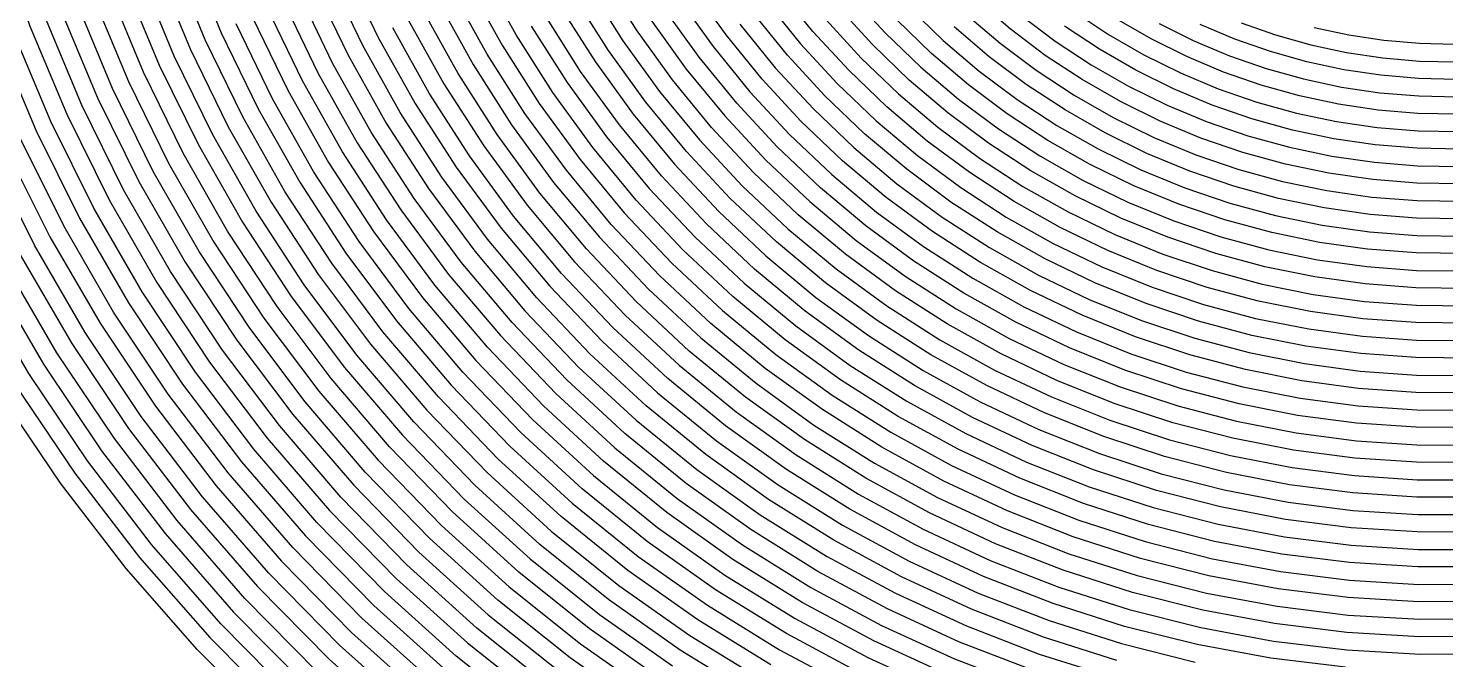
# Model space of a CAD drawing. Header units: metres. Extents: x -61 to 61, y -61 to 61.
# Drawn here: x -40.66 to 0, y -33.9 to -15.79 of the extents above; entities that cross this region are included whole.
import ezdxf

# ---------------------------------------------------------------- set-up
doc = ezdxf.new("R2010")
doc.units = ezdxf.units.M
doc.header["$MEASUREMENT"] = 0
doc.layers.add('2', color=7, linetype='Continuous')

msp = doc.modelspace()

# ---------------------------------------------------------------- linework, layer by layer
at = {"layer": '2', "color": 7}
for points in [[(-41.504, 22.936, 0), (-42.871, 20.289, 0), (-44.07, 17.56, 0), (-45.095, 14.76, 0), (-45.943, 11.902, 0), (-46.61, 8.995, 0), (-47.093, 6.051, 0), (-47.39, 3.082, 0), (-47.5, 0.1, 0), (-47.422, -2.884, 0), (-47.157, -5.858, 0), (-46.706, -8.81, 0), (-46.07, -11.729, 0), (-45.252, -14.602, 0), (-44.255, -17.419, 0), (-43.083, -20.168, 0), (-41.74, -22.839, 0), (-40.231, -25.421, 0), (-38.564, -27.903, 0), (-36.743, -30.276, 0), (-34.776, -32.531, 0), (-32.671, -34.658, 0)], [(-32.376, -34.249, 0), (-34.456, -32.141, 0), (-36.398, -29.907, 0), (-38.197, -27.556, 0), (-39.844, -25.098, 0), (-41.332, -22.541, 0), (-42.657, -19.897, 0), (-43.814, -17.175, 0), (-44.796, -14.386, 0), (-45.602, -11.542, 0), (-46.227, -8.653, 0), (-46.669, -5.731, 0), (-46.927, -2.789, 0), (-46.999, 0.164, 0), (-46.886, 3.115, 0), (-46.588, 6.052, 0), (-46.106, 8.964, 0), (-45.442, 11.84, 0), (-44.6, 14.667, 0), (-43.581, 17.435, 0), (-42.391, 20.134, 0), (-41.034, 22.752, 0)], [(-40.597, 22.509, 0), (-41.939, 19.919, 0), (-43.117, 17.25, 0), (-44.125, 14.511, 0), (-44.959, 11.714, 0), (-45.615, 8.869, 0), (-46.092, 5.988, 0), (-46.387, 3.082, 0), (-46.499, 0.162, 0), (-46.428, -2.759, 0), (-46.173, -5.671, 0), (-45.735, -8.561, 0), (-45.117, -11.419, 0), (-44.32, -14.233, 0), (-43.348, -16.992, 0), (-42.204, -19.685, 0), (-40.894, -22.302, 0), (-39.421, -24.831, 0), (-37.791, -27.264, 0), (-36.012, -29.59, 0), (-34.09, -31.8, 0), (-32.032, -33.886, 0), (-29.847, -35.838, 0)], [(-29.577, -35.413, 0), (-31.736, -33.478, 0), (-33.768, -31.412, 0), (-35.667, -29.223, 0), (-37.423, -26.919, 0), (-39.032, -24.51, 0), (-40.485, -22.006, 0), (-41.778, -19.415, 0), (-42.906, -16.75, 0), (-43.863, -14.019, 0), (-44.648, -11.234, 0), (-45.255, -8.406, 0), (-45.684, -5.546, 0), (-45.932, -2.665, 0), (-45.999, 0.225, 0), (-45.884, 3.113, 0), (-45.588, 5.987, 0), (-45.112, 8.836, 0), (-44.458, 11.65, 0), (-43.629, 14.416, 0), (-42.629, 17.124, 0), (-41.46, 19.763, 0), (-40.128, 22.323, 0)], [(-39.691, 22.08, 0), (-41.009, 19.548, 0), (-42.165, 16.937, 0), (-43.155, 14.259, 0), (-43.975, 11.523, 0), (-44.621, 8.74, 0), (-45.092, 5.922, 0), (-45.385, 3.079, 0), (-45.499, 0.222, 0), (-45.433, -2.636, 0), (-45.187, -5.486, 0), (-44.764, -8.314, 0), (-44.163, -11.112, 0), (-43.387, -13.867, 0), (-42.44, -16.568, 0), (-41.325, -19.205, 0), (-40.046, -21.767, 0), (-38.608, -24.244, 0), (-37.017, -26.627, 0), (-35.28, -28.906, 0), (-33.402, -31.071, 0), (-31.392, -33.115, 0), (-29.256, -35.029, 0)], [(-28.984, -34.604, 0), (-31.093, -32.708, 0), (-33.079, -30.684, 0), (-34.933, -28.54, 0), (-36.648, -26.284, 0), (-38.218, -23.925, 0), (-39.636, -21.473, 0), (-40.898, -18.937, 0), (-41.997, -16.327, 0), (-42.93, -13.654, 0), (-43.693, -10.929, 0), (-44.283, -8.161, 0), (-44.698, -5.363, 0), (-44.937, -2.544, 0), (-44.998, 0.283, 0), (-44.882, 3.108, 0), (-44.588, 5.919, 0), (-44.118, 8.706, 0), (-43.475, 11.457, 0), (-42.66, 14.161, 0), (-41.677, 16.809, 0), (-40.53, 19.389, 0), (-39.224, 21.891, 0)], [(-38.787, 21.648, 0), (-40.079, 19.173, 0), (-41.213, 16.622, 0), (-42.185, 14.004, 0), (-42.991, 11.329, 0), (-43.628, 8.609, 0), (-44.092, 5.853, 0), (-44.383, 3.073, 0), (-44.498, 0.28, 0), (-44.438, -2.516, 0), (-44.202, -5.303, 0), (-43.792, -8.071, 0), (-43.208, -10.807, 0), (-42.453, -13.503, 0), (-41.531, -16.146, 0), (-40.444, -18.727, 0), (-39.197, -21.235, 0), (-37.794, -23.66, 0), (-36.242, -25.992, 0), (-34.546, -28.224, 0), (-32.712, -30.344, 0), (-30.749, -32.346, 0), (-28.663, -34.221, 0)], [(-26.216, -35.522, 0), (-28.389, -33.798, 0), (-30.449, -31.941, 0), (-32.387, -29.959, 0), (-34.197, -27.859, 0), (-35.871, -25.651, 0), (-37.403, -23.342, 0), (-38.786, -20.942, 0), (-40.016, -18.461, 0), (-41.087, -15.907, 0), (-41.995, -13.293, 0), (-42.737, -10.626, 0), (-43.311, -7.92, 0), (-43.713, -5.183, 0), (-43.942, -2.426, 0), (-43.997, 0.338, 0), (-43.879, 3.1, 0), (-43.588, 5.848, 0), (-43.125, 8.572, 0), (-42.492, 11.261, 0), (-41.691, 13.904, 0), (-40.726, 16.492, 0), (-39.601, 19.013, 0), (-38.32, 21.457, 0)], [(-37.884, 21.213, 0), (-39.15, 18.796, 0), (-40.263, 16.304, 0), (-41.217, 13.746, 0), (-42.009, 11.133, 0), (-42.635, 8.475, 0), (-43.093, 5.782, 0), (-43.381, 3.065, 0), (-43.497, 0.334, 0), (-43.443, -2.399, 0), (-43.216, -5.124, 0), (-42.819, -7.83, 0), (-42.252, -10.506, 0), (-41.519, -13.142, 0), (-40.621, -15.727, 0), (-39.562, -18.251, 0), (-38.346, -20.705, 0), (-36.979, -23.077, 0), (-35.464, -25.36, 0), (-33.809, -27.544, 0), (-32.02, -29.619, 0), (-30.104, -31.579, 0), (-28.067, -33.415, 0), (-25.919, -35.12, 0)], [(-33.65, -35.797, 0), (-35.825, -33.606, 0), (-37.857, -31.283, 0), (-39.739, -28.838, 0), (-41.463, -26.28, 0), (-43.023, -23.619, 0), (-44.412, -20.866, 0), (-45.626, -18.032, 0), (-46.659, -15.128, 0), (-47.507, -12.165, 0), (-48.167, -9.156, 0), (-48.637, -6.111, 0), (-48.915, -3.044, 0), (-49, 0.034, 0), (-48.891, 3.111, 0), (-48.589, 6.174, 0), (-48.096, 9.212, 0), (-47.413, 12.212, 0), (-46.542, 15.162, 0), (-45.489, 18.052, 0), (-44.256, 20.869, 0)], [(-25.671, -34.682, 0), (-27.792, -32.993, 0), (-29.802, -31.175, 0), (-31.694, -29.235, 0), (-33.46, -27.181, 0), (-35.093, -25.02, 0), (-36.586, -22.761, 0), (-37.935, -20.414, 0), (-39.133, -17.987, 0), (-40.176, -15.49, 0), (-41.06, -12.933, 0), (-41.781, -10.327, 0), (-42.338, -7.681, 0), (-42.726, -5.005, 0), (-42.946, -2.311, 0), (-42.997, 0.39, 0), (-42.877, 3.089, 0), (-42.589, 5.775, 0), (-42.132, 8.436, 0), (-41.51, 11.063, 0), (-40.723, 13.645, 0), (-39.777, 16.172, 0), (-38.674, 18.634, 0), (-37.418, 21.021, 0)], [(-36.982, 20.776, 0), (-38.223, 18.417, 0), (-39.314, 15.984, 0), (-40.249, 13.486, 0), (-41.026, 10.934, 0), (-41.642, 8.338, 0), (-42.093, 5.707, 0), (-42.379, 3.053, 0), (-42.497, 0.386, 0), (-42.447, -2.285, 0), (-42.23, -4.947, 0), (-41.846, -7.591, 0), (-41.296, -10.207, 0), (-40.583, -12.783, 0), (-39.709, -15.31, 0), (-38.678, -17.778, 0), (-37.494, -20.177, 0), (-36.162, -22.497, 0), (-34.685, -24.73, 0), (-33.072, -26.866, 0), (-31.326, -28.896, 0), (-29.457, -30.814, 0), (-27.47, -32.611, 0), (-25.373, -34.28, 0)], [(-43.804, 20.655, 0), (-45.024, 17.867, 0), (-46.067, 15.007, 0), (-46.928, 12.087, 0), (-47.605, 9.118, 0), (-48.093, 6.111, 0), (-48.392, 3.079, 0), (-48.5, 0.034, 0), (-48.416, -3.013, 0), (-48.141, -6.049, 0), (-47.676, -9.062, 0), (-47.023, -12.041, 0), (-46.183, -14.974, 0), (-45.161, -17.848, 0), (-43.96, -20.654, 0), (-42.585, -23.379, 0), (-41.041, -26.012, 0), (-39.334, -28.544, 0), (-37.471, -30.965, 0), (-35.46, -33.264, 0), (-33.308, -35.432, 0)], [(-33.014, -35.022, 0), (-35.141, -32.873, 0), (-37.129, -30.594, 0), (-38.969, -28.196, 0), (-40.654, -25.688, 0), (-42.178, -23.079, 0), (-43.536, -20.38, 0), (-44.72, -17.602, 0), (-45.728, -14.756, 0), (-46.555, -11.852, 0), (-47.197, -8.903, 0), (-47.653, -5.92, 0), (-47.921, -2.915, 0), (-48, 0.101, 0), (-47.889, 3.114, 0), (-47.588, 6.114, 0), (-47.101, 9.089, 0), (-46.427, 12.027, 0), (-45.571, 14.916, 0), (-44.535, 17.745, 0), (-43.323, 20.502, 0)], [(-22.457, -34.492, 0), (-24.573, -33.005, 0), (-26.591, -31.389, 0), (-28.503, -29.65, 0), (-30.301, -27.795, 0), (-31.979, -25.83, 0), (-33.53, -23.765, 0), (-34.948, -21.607, 0), (-36.227, -19.365, 0), (-37.363, -17.047, 0), (-38.35, -14.663, 0), (-39.186, -12.223, 0), (-39.867, -9.735, 0), (-40.39, -7.211, 0), (-40.753, -4.659, 0)], [(-40.872, -7.356, 0), (-40.339, -9.91, 0), (-39.646, -12.427, 0), (-38.797, -14.896, 0), (-37.794, -17.308, 0), (-36.641, -19.652, 0), (-35.343, -21.92, 0), (-33.905, -24.102, 0), (-32.332, -26.19, 0), (-30.63, -28.176, 0), (-28.807, -30.051, 0), (-26.87, -31.808, 0), (-24.825, -33.441, 0), (-22.681, -34.943, 0)], [(-22.953, -35.362, 0), (-25.123, -33.843, 0), (-27.192, -32.19, 0), (-29.153, -30.412, 0), (-30.998, -28.514, 0), (-32.72, -26.505, 0), (-34.312, -24.391, 0), (-35.768, -22.183, 0), (-37.082, -19.888, 0), (-38.248, -17.516, 0), (-39.264, -15.076, 0), (-40.123, -12.577, 0), (-40.824, -10.03, 0)], [(-36.053, -13.67, 0), (-35.133, -15.911, 0), (-34.073, -18.091, 0), (-32.878, -20.2, 0), (-31.552, -22.231, 0), (-30.102, -24.175, 0), (-28.531, -26.025, 0), (-26.847, -27.772, 0), (-25.057, -29.411, 0), (-23.166, -30.935, 0), (-21.183, -32.337, 0), (-19.115, -33.613, 0), (-16.971, -34.756, 0)], [(-36.969, -14.076, 0), (-36.021, -16.374, 0), (-34.93, -18.609, 0), (-33.701, -20.771, 0), (-32.338, -22.853, 0), (-30.847, -24.845, 0), (-29.233, -26.74, 0), (-27.503, -28.53, 0), (-25.663, -30.209, 0), (-23.721, -31.769, 0), (-21.685, -33.204, 0), (-19.561, -34.509, 0)], [(-19.362, -34.047, 0), (-21.457, -32.756, 0), (-23.466, -31.335, 0), (-25.381, -29.792, 0), (-27.195, -28.132, 0), (-28.901, -26.362, 0), (-30.492, -24.488, 0), (-31.961, -22.519, 0), (-33.304, -20.462, 0), (-34.514, -18.326, 0), (-35.588, -16.118, 0), (-36.521, -13.847, 0)], [(-31.567, -14.085, 0), (-30.629, -16.044, 0), (-29.57, -17.941, 0), (-28.393, -19.769, 0), (-27.103, -21.519, 0), (-25.705, -23.185, 0), (-24.205, -24.761, 0), (-22.609, -26.24, 0), (-20.922, -27.616, 0), (-19.152, -28.884, 0), (-17.305, -30.038, 0), (-15.389, -31.075, 0), (-13.411, -31.989, 0), (-11.379, -32.778, 0), (-9.3, -33.438, 0), (-7.184, -33.965, 0)], [(-37.883, -14.485, 0), (-36.908, -16.84, 0), (-35.786, -19.129, 0), (-34.523, -21.344, 0), (-33.122, -23.476, 0), (-31.59, -25.516, 0), (-29.933, -27.457, 0), (-28.156, -29.29, 0), (-26.268, -31.008, 0), (-24.274, -32.604, 0), (-22.184, -34.073, 0)], [(-19.808, -34.944, 0), (-21.958, -33.623, 0), (-24.02, -32.169, 0), (-25.987, -30.59, 0), (-27.85, -28.89, 0), (-29.602, -27.077, 0), (-31.236, -25.158, 0), (-32.746, -23.141, 0), (-34.127, -21.034, 0), (-35.371, -18.844, 0), (-36.476, -16.581, 0), (-37.436, -14.254, 0)], [(-32.46, -14.537, 0), (-31.492, -16.552, 0), (-30.399, -18.502, 0), (-29.185, -20.381, 0), (-27.855, -22.18, 0), (-26.415, -23.892, 0), (-24.869, -25.511, 0), (-23.224, -27.03, 0), (-21.487, -28.443, 0), (-19.664, -29.745, 0), (-17.762, -30.93, 0), (-15.788, -31.993, 0), (-13.752, -32.931, 0), (-11.66, -33.739, 0), (-9.52, -34.414, 0)], [(-9.434, -33.919, 0), (-11.543, -33.25, 0), (-13.604, -32.45, 0), (-15.611, -31.523, 0), (-17.555, -30.472, 0), (-19.429, -29.301, 0), (-21.224, -28.015, 0), (-22.935, -26.619, 0), (-24.555, -25.119, 0), (-26.077, -23.52, 0), (-27.494, -21.83, 0), (-28.803, -20.054, 0), (-29.997, -18.2, 0), (-31.072, -16.276, 0), (-32.024, -14.288, 0)], [(-28.032, -14.534, 0), (-27.073, -16.271, 0), (-26.006, -17.945, 0), (-24.835, -19.549, 0), (-23.566, -21.077, 0), (-22.202, -22.523, 0), (-20.751, -23.88, 0), (-19.216, -25.144, 0), (-17.604, -26.31, 0), (-15.922, -27.372, 0), (-14.176, -28.327, 0), (-12.373, -29.17, 0), (-10.52, -29.899, 0), (-8.624, -30.511, 0), (-6.693, -31.002, 0), (-4.734, -31.371, 0), (-2.756, -31.616, 0), (-0.765, -31.737, 0), (1.23, -31.732, 0)], [(1.167, -31.234, 0), (-0.796, -31.236, 0), (-2.756, -31.114, 0), (-4.703, -30.87, 0), (-6.63, -30.504, 0), (-8.53, -30.017, 0), (-10.395, -29.413, 0), (-12.218, -28.693, 0), (-13.991, -27.86, 0), (-15.708, -26.918, 0), (-17.362, -25.87, 0), (-18.947, -24.72, 0), (-20.455, -23.474, 0), (-21.882, -22.136, 0), (-23.222, -20.711, 0), (-24.469, -19.206, 0), (-25.618, -17.625, 0), (-26.666, -15.976, 0), (-27.608, -14.266, 0)], [(-24.562, -14.623, 0), (-23.604, -16.142, 0), (-22.551, -17.599, 0), (-21.409, -18.987, 0), (-20.181, -20.301, 0), (-18.873, -21.536, 0), (-17.489, -22.687, 0), (-16.035, -23.749, 0), (-14.517, -24.718, 0), (-12.941, -25.589, 0), (-11.312, -26.361, 0), (-9.637, -27.029, 0), (-7.924, -27.59, 0), (-6.177, -28.043, 0), (-4.405, -28.386, 0), (-2.615, -28.616, 0), (-0.813, -28.734, 0), (0.994, -28.738, 0)], [(0.937, -28.24, 0), (-0.838, -28.233, 0), (-2.609, -28.115, 0), (-4.368, -27.885, 0), (-6.108, -27.546, 0), (-7.823, -27.099, 0), (-9.507, -26.544, 0), (-11.151, -25.886, 0), (-12.75, -25.125, 0), (-14.298, -24.266, 0), (-15.788, -23.312, 0), (-17.215, -22.267, 0), (-18.573, -21.134, 0), (-19.856, -19.919, 0), (-21.061, -18.626, 0), (-22.181, -17.26, 0), (-23.213, -15.827, 0), (-24.152, -14.333, 0)], [(-33.352, -14.993, 0), (-32.354, -17.063, 0), (-31.227, -19.066, 0), (-29.976, -20.995, 0), (-28.606, -22.843, 0), (-27.122, -24.601, 0), (-25.531, -26.263, 0), (-23.837, -27.822, 0), (-22.049, -29.272, 0), (-20.172, -30.608, 0), (-18.215, -31.823, 0), (-16.185, -32.913, 0), (-14.09, -33.874, 0), (-11.938, -34.701, 0)], [(-11.823, -34.212, 0), (-13.944, -33.392, 0), (-16.01, -32.442, 0), (-18.011, -31.364, 0), (-19.939, -30.162, 0), (-21.788, -28.842, 0), (-23.55, -27.409, 0), (-25.218, -25.869, 0), (-26.786, -24.228, 0), (-28.246, -22.491, 0), (-29.595, -20.667, 0), (-30.826, -18.762, 0), (-31.935, -16.785, 0), (-32.917, -14.742, 0)], [(-28.899, -15.035, 0), (-27.906, -16.826, 0), (-26.803, -18.551, 0), (-25.593, -20.204, 0), (-24.281, -21.778, 0), (-22.872, -23.267, 0), (-21.372, -24.665, 0), (-19.787, -25.966, 0), (-18.123, -27.166, 0), (-16.386, -28.259, 0), (-14.583, -29.242, 0), (-12.722, -30.109, 0), (-10.809, -30.858, 0), (-8.852, -31.486, 0), (-6.859, -31.989, 0), (-4.838, -32.367, 0), (-2.797, -32.617, 0), (-0.743, -32.738, 0), (1.315, -32.73, 0)], [(1.25, -32.232, 0), (-0.777, -32.237, 0), (-2.799, -32.114, 0), (-4.809, -31.865, 0), (-6.799, -31.491, 0), (-8.76, -30.992, 0), (-10.686, -30.371, 0), (-12.568, -29.631, 0), (-14.4, -28.774, 0), (-16.174, -27.804, 0), (-17.882, -26.725, 0), (-19.52, -25.541, 0), (-21.079, -24.257, 0), (-22.553, -22.879, 0), (-23.938, -21.41, 0), (-25.228, -19.858, 0), (-26.417, -18.229, 0), (-27.501, -16.529, 0), (-28.476, -14.764, 0)], [(1.011, -29.238, 0), (-0.827, -29.234, 0), (-2.66, -29.114, 0), (-4.482, -28.88, 0), (-6.285, -28.531, 0), (-8.062, -28.071, 0), (-9.805, -27.5, 0), (-11.509, -26.82, 0), (-13.166, -26.036, 0), (-14.77, -25.149, 0), (-16.315, -24.163, 0), (-17.794, -23.083, 0), (-19.202, -21.912, 0), (-20.534, -20.656, 0), (-21.783, -19.319, 0), (-22.945, -17.906, 0), (-24.016, -16.424, 0), (-24.992, -14.879, 0)], [(-21.994, -14.952, 0), (-21.02, -16.309, 0), (-19.961, -17.604, 0), (-18.823, -18.83, 0), (-17.61, -19.983, 0), (-16.327, -21.057, 0), (-14.978, -22.049, 0), (-13.568, -22.955, 0), (-12.104, -23.771, 0), (-10.592, -24.493, 0), (-9.036, -25.119, 0), (-7.443, -25.647, 0), (-5.82, -26.073, 0), (-4.172, -26.397, 0), (-2.507, -26.617, 0), (-0.831, -26.732, 0), (0.85, -26.742, 0)], [(0.797, -26.243, 0), (-0.852, -26.231, 0), (-2.497, -26.116, 0), (-4.13, -25.898, 0), (-5.747, -25.577, 0), (-7.339, -25.156, 0), (-8.901, -24.636, 0), (-10.427, -24.019, 0), (-11.91, -23.308, 0), (-13.345, -22.506, 0), (-14.727, -21.615, 0), (-16.049, -20.639, 0), (-17.307, -19.583, 0), (-18.496, -18.45, 0), (-19.61, -17.246, 0), (-20.647, -15.974, 0), (-21.601, -14.64, 0)], [(-19.481, -15.029, 0), (-18.506, -16.229, 0), (-17.458, -17.367, 0), (-16.339, -18.436, 0), (-15.155, -19.434, 0), (-13.91, -20.356, 0), (-12.61, -21.198, 0), (-11.258, -21.957, 0), (-9.861, -22.629, 0), (-8.424, -23.214, 0), (-6.952, -23.706, 0), (-5.451, -24.106, 0), (-3.928, -24.411, 0), (-2.388, -24.619, 0), (-0.838, -24.73, 0), (0.717, -24.744, 0)], [(0.669, -24.245, 0), (-0.855, -24.229, 0), (-2.374, -24.118, 0), (-3.882, -23.911, 0), (-5.374, -23.61, 0), (-6.843, -23.217, 0), (-8.285, -22.732, 0), (-9.692, -22.157, 0), (-11.06, -21.496, 0), (-12.383, -20.75, 0), (-13.656, -19.924, 0), (-14.874, -19.019, 0), (-16.033, -18.039, 0), (-17.127, -16.99, 0), (-18.153, -15.874, 0), (-19.106, -14.697, 0)], [(-17.044, -14.863, 0), (-16.084, -15.911, 0), (-15.06, -16.897, 0), (-13.975, -17.817, 0), (-12.834, -18.668, 0), (-11.641, -19.446, 0), (-10.402, -20.148, 0), (-9.12, -20.77, 0), (-7.801, -21.311, 0), (-6.45, -21.769, 0), (-5.072, -22.141, 0), (-3.673, -22.425, 0), (-2.258, -22.622, 0), (-0.834, -22.729, 0), (0.596, -22.746, 0)], [(0.445, -20.249, 0), (-0.827, -20.227, 0), (-2.094, -20.125, 0), (-3.353, -19.944, 0), (-4.596, -19.684, 0), (-5.82, -19.347, 0), (-7.021, -18.934, 0), (-8.192, -18.446, 0), (-9.329, -17.887, 0), (-10.429, -17.257, 0), (-11.487, -16.56, 0), (-12.498, -15.798, 0), (-13.459, -14.974, 0)], [(-34.243, -15.451, 0), (-33.214, -17.576, 0), (-32.053, -19.632, 0), (-30.765, -21.612, 0), (-29.355, -23.508, 0), (-27.828, -25.312, 0), (-26.19, -27.017, 0), (-24.448, -28.616, 0), (-22.609, -30.103, 0), (-20.679, -31.472, 0), (-18.666, -32.717, 0), (-16.579, -33.834, 0), (-14.425, -34.817, 0)], [(-14.282, -34.335, 0), (-16.406, -33.362, 0), (-18.464, -32.257, 0), (-20.448, -31.025, 0), (-22.35, -29.672, 0), (-24.163, -28.202, 0), (-25.879, -26.622, 0), (-27.493, -24.937, 0), (-28.997, -23.155, 0), (-30.385, -21.282, 0), (-31.653, -19.327, 0), (-32.796, -17.296, 0), (-33.808, -15.198, 0)], [(1.335, -33.23, 0), (-0.754, -33.238, 0), (-2.84, -33.115, 0), (-4.912, -32.861, 0), (-6.964, -32.478, 0), (-8.988, -31.967, 0), (-10.974, -31.33, 0), (-12.916, -30.57, 0), (-14.806, -29.689, 0), (-16.637, -28.692, 0), (-18.4, -27.582, 0), (-20.09, -26.364, 0), (-21.7, -25.043, 0), (-23.223, -23.623, 0), (-24.653, -22.112, 0), (-25.985, -20.513, 0), (-27.214, -18.835, 0), (-28.335, -17.084, 0), (-29.343, -15.266, 0)], [(1.088, -30.236, 0), (-0.813, -30.235, 0), (-2.709, -30.114, 0), (-4.594, -29.875, 0), (-6.459, -29.517, 0), (-8.297, -29.044, 0), (-10.102, -28.456, 0), (-11.865, -27.756, 0), (-13.58, -26.947, 0), (-15.241, -26.033, 0), (-16.84, -25.016, 0), (-18.372, -23.901, 0), (-19.83, -22.692, 0), (-21.209, -21.395, 0), (-22.503, -20.014, 0), (-23.708, -18.555, 0), (-24.818, -17.024, 0), (-25.83, -15.426, 0)], [(-25.401, -15.17, 0), (-24.406, -16.741, 0), (-23.314, -18.247, 0), (-22.13, -19.682, 0), (-20.857, -21.04, 0), (-19.501, -22.316, 0), (-18.067, -23.504, 0), (-16.561, -24.601, 0), (-14.988, -25.601, 0), (-13.355, -26.501, 0), (-11.668, -27.296, 0), (-9.934, -27.985, 0), (-8.16, -28.563, 0), (-6.352, -29.029, 0), (-4.518, -29.38, 0), (-2.665, -29.616, 0), (-0.8, -29.735, 0), (1.07, -29.736, 0)], [(0.866, -27.241, 0), (-0.846, -27.232, 0), (-2.554, -27.115, 0), (-4.25, -26.891, 0), (-5.929, -26.561, 0), (-7.582, -26.127, 0), (-9.205, -25.59, 0), (-10.79, -24.952, 0), (-12.331, -24.216, 0), (-13.823, -23.385, 0), (-15.259, -22.463, 0), (-16.633, -21.452, 0), (-17.941, -20.358, 0), (-19.177, -19.184, 0), (-20.336, -17.935, 0), (-21.415, -16.616, 0), (-22.408, -15.233, 0)], [(0.732, -25.244, 0), (-0.855, -25.23, 0), (-2.437, -25.117, 0), (-4.008, -24.904, 0), (-5.562, -24.594, 0), (-7.093, -24.186, 0), (-8.594, -23.684, 0), (-10.061, -23.088, 0), (-11.486, -22.402, 0), (-12.865, -21.627, 0), (-14.193, -20.768, 0), (-15.463, -19.828, 0), (-16.671, -18.81, 0), (-17.812, -17.719, 0), (-18.882, -16.559, 0), (-19.877, -15.334, 0)], [(0.609, -23.246, 0), (-0.852, -23.229, 0), (-2.308, -23.119, 0), (-3.754, -22.919, 0), (-5.184, -22.628, 0), (-6.592, -22.248, 0), (-7.973, -21.781, 0), (-9.321, -21.228, 0), (-10.631, -20.592, 0), (-11.898, -19.875, 0), (-13.117, -19.08, 0), (-14.283, -18.211, 0), (-15.392, -17.27, 0), (-16.439, -16.263, 0), (-17.421, -15.191, 0)], [(-15.394, -15.186, 0), (-14.417, -16.13, 0), (-13.381, -17.012, 0), (-12.292, -17.827, 0), (-11.153, -18.572, 0), (-9.97, -19.245, 0), (-8.745, -19.842, 0), (-7.485, -20.362, 0), (-6.195, -20.801, 0), (-4.878, -21.159, 0), (-3.541, -21.433, 0), (-2.189, -21.623, 0), (-0.827, -21.728, 0), (0.539, -21.747, 0)], [(-13.772, -15.365, 0), (-12.786, -16.208, 0), (-11.748, -16.987, 0), (-10.663, -17.7, 0), (-9.535, -18.343, 0), (-8.368, -18.915, 0), (-7.167, -19.413, 0), (-5.937, -19.834, 0), (-4.682, -20.178, 0), (-3.407, -20.442, 0), (-2.117, -20.625, 0), (-0.818, -20.728, 0), (0.485, -20.748, 0)], [(-12.188, -15.405, 0), (-11.202, -16.149, 0), (-10.171, -16.829, 0), (-9.098, -17.443, 0), (-7.989, -17.989, 0), (-6.847, -18.465, 0), (-5.676, -18.868, 0), (-4.482, -19.197, 0), (-3.27, -19.451, 0), (-2.043, -19.627, 0), (-0.806, -19.727, 0), (0.434, -19.749, 0)], [(-10.653, -15.312, 0), (-9.676, -15.959, 0), (-8.659, -16.544, 0), (-7.607, -17.065, 0), (-6.523, -17.518, 0), (-5.413, -17.903, 0), (-4.28, -18.217, 0), (-3.13, -18.46, 0), (-1.965, -18.63, 0), (-0.792, -18.727, 0), (0.386, -18.749, 0)], [(-16.799, -34.283, 0), (-18.914, -33.151, 0), (-20.953, -31.89, 0), (-22.909, -30.503, 0), (-24.773, -28.996, 0), (-26.538, -27.376, 0), (-28.198, -25.648, 0), (-29.745, -23.82, 0), (-31.174, -21.9, 0), (-32.479, -19.893, 0), (-33.656, -17.809, 0), (-34.699, -15.656, 0)], [(-2.877, -34.115, 0), (-5.013, -33.858, 0), (-7.127, -33.466, 0), (-9.212, -32.943, 0), (-11.26, -32.29, 0), (-13.262, -31.51, 0), (-15.21, -30.606, 0), (-17.097, -29.581, 0), (-18.916, -28.441, 0), (-20.658, -27.189, 0), (-22.319, -25.83, 0), (-23.89, -24.37, 0), (-25.366, -22.815, 0), (-26.741, -21.171, 0), (-28.009, -19.444, 0), (-29.167, -17.641, 0), (-30.208, -15.77, 0)], [(-29.765, -15.538, 0), (-28.739, -17.382, 0), (-27.599, -19.158, 0), (-26.349, -20.86, 0), (-24.994, -22.481, 0), (-23.54, -24.013, 0), (-21.992, -25.452, 0), (-20.356, -26.79, 0), (-18.639, -28.024, 0), (-16.847, -29.148, 0), (-14.987, -30.158, 0), (-13.068, -31.049, 0), (-11.095, -31.818, 0), (-9.078, -32.461, 0), (-7.023, -32.977, 0), (-4.94, -33.363, 0), (-2.835, -33.617, 0), (-0.719, -33.739, 0), (1.402, -33.727, 0)], [(-26.237, -15.719, 0), (-25.207, -17.342, 0), (-24.075, -18.897, 0), (-22.849, -20.378, 0), (-21.531, -21.78, 0), (-20.127, -23.097, 0), (-18.643, -24.323, 0), (-17.084, -25.454, 0), (-15.456, -26.486, 0), (-13.767, -27.413, 0), (-12.022, -28.233, 0), (-10.228, -28.942, 0), (-8.393, -29.537, 0), (-6.524, -30.015, 0), (-4.627, -30.375, 0), (-2.711, -30.616, 0), (-0.784, -30.736, 0), (1.149, -30.734, 0)], [(-22.8, -15.546, 0), (-21.786, -16.953, 0), (-20.686, -18.295, 0), (-19.503, -19.565, 0), (-18.243, -20.758, 0), (-16.909, -21.871, 0), (-15.508, -22.898, 0), (-14.044, -23.836, 0), (-12.524, -24.679, 0), (-10.953, -25.426, 0), (-9.338, -26.074, 0), (-7.685, -26.618, 0), (-6, -27.058, 0), (-4.29, -27.391, 0), (-2.562, -27.617, 0), (-0.823, -27.733, 0), (0.92, -27.74, 0)], [(-20.251, -15.668, 0), (-19.235, -16.916, 0), (-18.142, -18.097, 0), (-16.976, -19.208, 0), (-15.742, -20.245, 0), (-14.445, -21.202, 0), (-13.09, -22.076, 0), (-11.682, -22.863, 0), (-10.227, -23.561, 0), (-8.731, -24.166, 0), (-7.199, -24.676, 0), (-5.637, -25.089, 0), (-4.052, -25.404, 0), (-2.449, -25.618, 0), (-0.836, -25.731, 0), (0.782, -25.743, 0)], [(-17.776, -15.545, 0), (-16.772, -16.638, 0), (-15.7, -17.666, 0), (-14.566, -18.625, 0), (-13.373, -19.511, 0), (-12.127, -20.321, 0), (-10.831, -21.051, 0), (-9.492, -21.699, 0), (-8.113, -22.262, 0), (-6.702, -22.737, 0), (-5.263, -23.123, 0), (-3.802, -23.418, 0), (-2.325, -23.62, 0), (-0.837, -23.73, 0), (0.655, -23.745, 0)], [(0.552, -22.247, 0), (-0.846, -22.228, 0), (-2.24, -22.121, 0), (-3.623, -21.927, 0), (-4.991, -21.646, 0), (-6.337, -21.28, 0), (-7.658, -20.831, 0), (-8.947, -20.3, 0), (-10.2, -19.689, 0), (-11.411, -19.001, 0), (-12.576, -18.238, 0), (-13.69, -17.405, 0), (-14.75, -16.503, 0), (-15.75, -15.537, 0)], [(0.497, -21.248, 0), (-0.838, -21.227, 0), (-2.168, -21.123, 0), (-3.489, -20.935, 0), (-4.795, -20.665, 0), (-6.08, -20.313, 0), (-7.341, -19.882, 0), (-8.571, -19.372, 0), (-9.766, -18.787, 0), (-10.921, -18.128, 0), (-12.033, -17.398, 0), (-13.095, -16.6, 0), (-14.105, -15.738, 0)], [(0.397, -19.249, 0), (-0.813, -19.226, 0), (-2.018, -19.127, 0), (-3.213, -18.953, 0), (-4.395, -18.704, 0), (-5.558, -18.381, 0), (-6.698, -17.987, 0), (-7.81, -17.521, 0), (-8.891, -16.987, 0), (-9.935, -16.387, 0), (-10.939, -15.722, 0)], [(0.35, -18.25, 0), (-0.796, -18.226, 0), (-1.938, -18.13, 0), (-3.071, -17.962, 0), (-4.191, -17.724, 0), (-5.293, -17.417, 0), (-6.373, -17.04, 0), (-7.426, -16.597, 0), (-8.449, -16.089, 0), (-9.438, -15.518, 0)], [(-8.217, -15.647, 0), (-7.222, -16.141, 0), (-6.198, -16.572, 0), (-5.147, -16.938, 0), (-4.076, -17.238, 0), (-2.987, -17.47, 0), (-1.885, -17.633, 0), (-0.774, -17.726, 0), (0.341, -17.75, 0)], [(0.307, -17.25, 0), (-0.776, -17.225, 0), (-1.856, -17.133, 0), (-2.926, -16.972, 0), (-3.984, -16.745, 0), (-5.025, -16.453, 0), (-6.045, -16.095, 0), (-7.04, -15.675, 0)], [(-5.869, -15.627, 0), (-4.879, -15.974, 0), (-3.868, -16.259, 0), (-2.841, -16.48, 0), (-1.802, -16.636, 0), (-0.754, -16.726, 0), (0.298, -16.75, 0)], [(0.267, -16.25, 0), (-0.754, -16.225, 0), (-1.77, -16.136, 0), (-2.779, -15.983, 0), (-3.775, -15.767, 0)]]:
    msp.add_polyline3d(points, dxfattribs=at)

doc.saveas('drawing.dxf')
